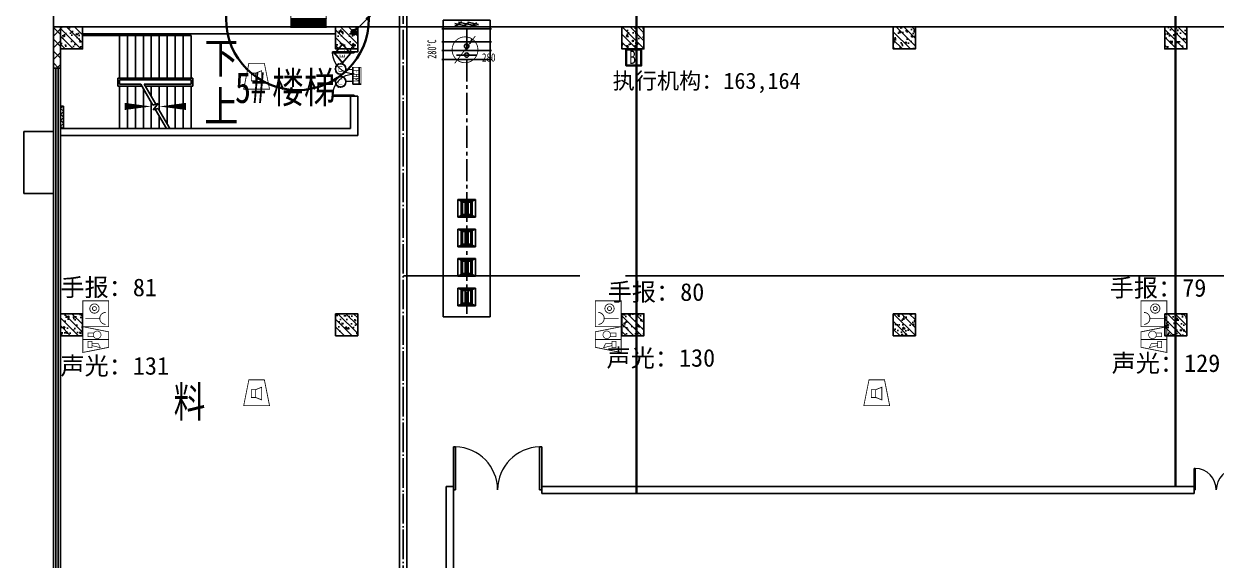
# Model space of a CAD drawing. Header units: millimetres. Extents: x -633009578 to 5705885, y -633235091 to 2571734.
# Drawn here: x 3533480 to 3573886, y 2109855 to 2128035 of the extents above; entities that cross this region are included whole.
import ezdxf
from ezdxf.enums import TextEntityAlignment as Align

# ---------------------------------------------------------------- set-up
doc = ezdxf.new("R2010")
doc.units = ezdxf.units.MM
doc.header["$LTSCALE"] = 1000
doc.header["$MEASUREMENT"] = 0
doc.linetypes.add('CENTER2', pattern=[1.125, 0.75, -0.125, 0.125, -0.125])
doc.linetypes.add('DOTE', pattern=[2.4200000000000004, 2, -0.2, 0.02, -0.2])
doc.layers.get('0').update_dxf_attribs({"color": 9})
for name, color, linetype in [('000000000000电气', 7, 'Continuous'), ('A-COLUM(柱)', 255, 'Continuous'), ('A-DOOR(门）', 4, 'Continuous'), ('A-F-AREA(计算)', 5, 'Continuous'), ('A-FLOR(看线)', 8, 'Continuous'), ('A-HATH(填充)', 8, 'Continuous'), ('A-STAR(楼梯)', 51, 'Continuous'), ('A-TEXT(房间)', 243, 'Continuous'), ('A-WALL(墙)', 255, 'Continuous'), ('A-WINDOW（窗）', 4, 'Continuous'), ('DIM_SYMB', 3, 'Continuous'), ('DUCT-排烟中心线', 5, 'CENTER2'), ('DUCT-排烟法兰', 4, 'Continuous'), ('DUCT-排烟管', 2, 'Continuous'), ('DUCT-排烟管端线', 4, 'Continuous'), ('DUCT-排烟阀门', 7, 'Continuous'), ('DUCT-排风风口', 7, 'Continuous'), ('HVAC-water Dim-SF', 241, 'Continuous'), ('PUB_TEXT', 7, 'Continuous'), ('TEL_TEXT', 7, 'Continuous'), ('WALL', 9, 'Continuous'), ('电-弱电平面-箭头', 3, 'Continuous'), ('电-强电平面-线缆', 3, 'Continuous'), ('电-桥架', 4, 'Continuous'), ('设备-安防', 3, 'Continuous'), ('设备-消防', 3, 'Continuous'), ('设备-箱柜', 3, 'Continuous')]:
    doc.layers.add(name, color=color, linetype=linetype)
doc.styles.add('_TCH', font='simhei.ttf', dxfattribs={"width": 0.75, "bigfont": 'hztxt.shx'})
doc.styles.add('_TCH_DIM', font='simhei.ttf', dxfattribs={"width": 0.8, "bigfont": 'hztxt.shx'})
doc.styles.add('_TEL_DIM', font='simhei.ttf', dxfattribs={"height": 3.5, "bigfont": 'HZTXT'})
doc.styles.add('_THVAC_DIM', font='simhei.ttf', dxfattribs={"width": 0.8, "height": 3.5, "bigfont": 'HZTXT'})
doc.styles.add('IDQSTYLE', font='simhei.ttf', dxfattribs={"width": 0.707, "bigfont": 'hztxt.shx'})
doc.styles.add('SF', font='simhei.ttf', dxfattribs={"width": 0.75, "bigfont": '@@@hztxt.shx'})
doc.styles.get("Standard").update_dxf_attribs({"font": 'simhei.ttf', "bigfont": 'hztxt.shx'})
doc.styles.add('宋', font='simhei.ttf', dxfattribs={"width": 0.8})
doc.styles.add('宋体', font='simhei.ttf')

# ---------------------------------------------------------------- blocks, each defined once
blk = doc.blocks.new('HC001213')
at = {"color": 0, "linetype": 'Continuous', "const_width": 0.2}
blk.add_lwpolyline([(-1.875, 3.125), (1.875, 3.125), (3.125, -3.125), (-3.125, -3.125)], close=True, dxfattribs=at)
for points in [[(-1.293653517016746, 0.7382802506738564), (-0.243653517016746, 0.7382802506738564), (-0.243653517016746, -1.136719749326144), (-1.293653517016746, -1.136719749326144), (-1.293653517016746, 0.7382802506738564)], [(-0.243653517016746, 0.7382802506738564), (1.231346482983254, 1.338280250673856), (1.231346482983254, -1.736719749326144), (-0.243653517016746, -1.136719749326144)]]:
    blk.add_lwpolyline(points, dxfattribs=at)
at = {"color": 0, "style": 'IDQSTYLE', "width": 0.7}
blk.add_attdef('PSFHATT', (5.125, -3.125), '', height=2.5, dxfattribs=at)
blk = doc.blocks.new('A$C18BE6784')
at = {"color": 3}
for p, q in [((9.966180517105386, 207.7662279362848), (523.9618938427884, 207.7662279362848)), ((9.966180517105386, 10.07556907826802), (523.9618938427884, 10.07556907826802)), ((523.9618938427884, 10.07556907826802), (523.9618938427884, 267.0734257409931))]:
    blk.add_line(p, q, dxfattribs=at)
at = {"color": 3, "const_width": 19.76906588580314}
blk.add_lwpolyline([(9.966180517105386, 267.0734257409931), (9.966180517105386, 10.07556907826802), (523.9618938427884, 10.07556907826802), (523.9618938427884, 267.0734257409931), (9.966180517105386, 267.0734257409931), (9.966180517105386, 10.07556907826802)], dxfattribs=at)
at = {"layer": 'TEL_TEXT', "style": '宋'}
blk.add_text('FHM', height=174.3631611127561, dxfattribs=at).set_placement((76.73028432228602, 37.78400701103965))
blk = doc.blocks.new('$equip_U$00000071(蒋轩)')
at = {"const_width": 0.040000000000008}
blk.add_lwpolyline([(-0.5, 0, -1), (0.5, 0, -1), (-0.5, 0, -1.4631756610552)], format="xyb", dxfattribs=at)
at = {"linetype": 'Continuous', "const_width": 0.041666666666675}
for points in [[(-0.25, -0.1666666666715173), (-0.25, 0.1666666666715173)], [(0.25, -0.1666666666715173), (0.25, 0.1666666666715173)], [(-0.25, -0.1666666666715173), (0.25, -0.1666666666715173)]]:
    blk.add_lwpolyline(points, dxfattribs=at)
blk.add_circle((0, 0), 0.5000000000001146)
blk.add_point((0, -0.5))
at = {"color": 7, "style": '_TEL_DIM', "flags": 1}
for tag in ['REMARK', 'A']:
    blk.add_attdef(tag, text='', height=1.666666666667e-05, dxfattribs=at).set_placement((0, 0), align=Align.MIDDLE_CENTER)
blk = doc.blocks.new('$equip_U$00000073(LR-JS03)')
at = {"xscale": 1.008, "yscale": 1.008, "zscale": 1.008}
blk.add_blockref('$equip_U$00000071(蒋轩)', (0, 0), dxfattribs=at)
at = {"color": 7, "style": '_TEL_DIM', "flags": 1}
for tag in ['REMARK', 'A']:
    blk.add_attdef(tag, text='', height=2e-05, dxfattribs=at).set_placement((0, 0), align=Align.MIDDLE_CENTER)
blk = doc.blocks.new('$equip_U$00000082(LR-JS03)')
blk.add_blockref('$equip_U$00000073(LR-JS03)', (0, 0))
at = {"color": 7, "style": '_TEL_DIM', "flags": 1}
for tag in ['REMARK', 'A']:
    blk.add_attdef(tag, text='', height=2e-05, dxfattribs=at).set_placement((0, 0), align=Align.MIDDLE_CENTER)
blk = doc.blocks.new('$equip_U$00000090(LR-JS03)')
for p in [(-0.5040000000153668, 0), (0, 0.5040000000008149), (0.5039999999571592, 0), (0, -0.5040000000008149)]:
    blk.add_point(p)
blk.add_blockref('$equip_U$00000082(LR-JS03)', (0, 0))
at = {"color": 7, "style": '_TEL_DIM', "flags": 1}
for tag in ['REMARK', 'A']:
    blk.add_attdef(tag, text='', height=2e-05, dxfattribs=at).set_placement((0, 0), align=Align.MIDDLE_CENTER)
blk = doc.blocks.new('$equip_U$00000099(LR-JS03)')
at = {"linetype": 'Continuous', "ltscale": 0.7, "xscale": 0.6, "yscale": 0.6, "zscale": 0.6}
blk.add_blockref('$equip_U$00000090(LR-JS03)', (0, 0), dxfattribs=at)
at = {"color": 7, "linetype": 'Continuous', "style": '_TEL_DIM', "flags": 1}
for tag in ['REMARK', 'A']:
    blk.add_attdef(tag, text='', height=2e-05, dxfattribs=at).set_placement((0, 0), align=Align.MIDDLE_CENTER)
blk = doc.blocks.new('$equip_U$00000101(LR-JS03)')
at = {"linetype": 'Continuous', "ltscale": 0.7}
for p in [(-0.3023999999277294, 0), (-0.2900179410353303, 0.1034561744891107), (-0.2358388293068856, 0.1892770628328435), (-0.1658388294745237, 0.2592770627816208), (-0.1194070677738637, 0.277826766425278), (0, 0.302399999985937), (0.1048157138284296, 0.2836537081166171), (0.2132320802193135, 0.2144244387745857), (0.2832320802845061, 0.1444244387676008), (0.30240000016056, 0), (-0.2917371464427561, -0.1356171146035194), (-0.2217371466103941, -0.2056171146105044), (-0.1517371465452015, -0.2756171146174893), (0, -0.3024000000441447), (0.1854639847297221, -0.2388490536250174), (0.2639371012337506, -0.1475905369734392)]:
    blk.add_point(p, dxfattribs=at)
blk.add_blockref('$equip_U$00000099(LR-JS03)', (0, 0), dxfattribs=at)
at = {"color": 7, "linetype": 'Continuous', "style": '_TEL_DIM', "flags": 1}
for tag in ['REMARK', 'A']:
    blk.add_attdef(tag, text='', height=2e-05, dxfattribs=at).set_placement((0, 0), align=Align.MIDDLE_CENTER)
blk = doc.blocks.new('$equip_U$00000102(LR-JS03)')
for p in [(-0.3931199999933597, 0), (0, 0.3931199999997261), (0.3931200000224635, 0), (0, -0.3931200000006356)]:
    blk.add_point(p)
at = {"xscale": 1.3, "yscale": 1.3, "zscale": 1.3}
blk.add_blockref('$equip_U$00000101(LR-JS03)', (0, 0), dxfattribs=at)
at = {"color": 7, "style": '_TEL_DIM', "flags": 1}
for tag in ['REMARK', 'A']:
    blk.add_attdef(tag, text='', height=2e-05, dxfattribs=at).set_placement((0, 0), align=Align.MIDDLE_CENTER)
blk = doc.blocks.new('FHHHM')
at = {"layer": '设备-消防', "const_width": 35.58431859444}
for points in [[(-400.2762537132949, -420.9812156084226), (-400.2762537132949, -229.5319353532395)], [(-75.17435393342748, -420.9812156084226), (-75.17435393342748, -229.5319353532395)]]:
    blk.add_lwpolyline(points, dxfattribs=at)
at = {"layer": '设备-消防'}
for name, p, xscale, yscale, zscale in [('A$C18BE6784', (-471.5657044585096, -240.3660831669113), 0.9, 0.9, 0.9), ('$equip_U$00000102(LR-JS03)', (-414.3943202504888, -564.8034442435601), 367.6065970498603, 367.6065970498603, 367.6065970498603)]:
    blk.add_blockref(name, p, dxfattribs=dict(at, xscale=xscale, yscale=yscale, zscale=zscale))
at = {"layer": '设备-消防', "xscale": -367.6065970498603, "yscale": 367.606597049965, "zscale": 367.6065970500075, "rotation": 359.9999999999998}
blk.add_blockref('$equip_U$00000102(LR-JS03)', (-61.05628739541862, -564.8034442435601), dxfattribs=at)
blk = doc.blocks.new('HC001212')
at = {"color": 0, "linetype": 'Continuous', "const_width": 0.2}
blk.add_lwpolyline([(-1.875, 3.125), (1.875, 3.125), (3.125, -3.125), (-3.125, -3.125)], close=True, dxfattribs=at)
at = {"color": 0, "linetype": 'Continuous'}
for points, const_width in [([(0, 3.125), (0, -3.125)], 0.2), ([(-1.459485991813081, -0.8805239327332393), (-1.95948599181308, 1.119476067266761), (-0.9594859918130805, 0.619476067266761), (-0.9594859918130805, -0.8805239327332393)], 0.16), ([(-1.959485991813081, -1.880523932733239), (-1.95948599181308, -0.8805239327332393), (-0.4594859918130805, -0.8805239327332393), (-0.4594859918130805, -1.880523932733239), (-1.959485991813081, -1.880523932733239)], 0.16), ([(0.7290485194275803, -0.380523932733239), (0.7290485194281489, -1.880523932733239), (1.569048519428149, -1.880523932733239), (1.569048519430491, -0.380523932733239)], 0.16)]:
    blk.add_lwpolyline(points, dxfattribs=dict(at, const_width=const_width))
at = {"color": 0, "linetype": 'Continuous', "const_width": 0.16}
blk.add_lwpolyline([(1.799048519428144, -0.2905239327332435, 0.1989123673796631), (2.068287334970649, 0.3594760672667566, 0.1989123673796631), (1.799048519428145, 1.009476067266757, 0.1989123673796404), (1.149048519428189, 1.278714882809276, 0.1989123673796654), (0.4990485194281443, 1.009476067266757, 0.198912367379653), (0.2298097038856248, 0.3594760672667572, 0.1989123673796529), (0.4990485194281444, -0.2905239327332433, 0.1989123673796571), (1.14904851942816, -0.5597627482757622, 0.1989123673796488)], format="xyb", close=True, dxfattribs=at)
at = {"color": 0, "style": 'IDQSTYLE', "width": 0.7}
blk.add_attdef('PSFHATT', (5.125, -3.125), '', height=2.5, dxfattribs=at)
blk = doc.blocks.new('HC001208')
at = {"color": 0, "linetype": 'Continuous', "const_width": 0.2}
blk.add_lwpolyline([(-3.125, 3.125), (3.125, 3.125), (3.125, -3.125), (-3.125, -3.125)], close=True, dxfattribs=at)
blk.add_lwpolyline([(-2.560875308812533, 2.421549273106315, 0.198912367379651), (-2.13910907372117, 1.40331550819771, 0.1989123673796632), (-1.120875308812534, 0.9815492731063138, 0.1989123673796561), (-0.1026415439039181, 1.403315508197666, 0.1989123673796525), (0.3191246911874668, 2.421549273106313)], format="xyb", dxfattribs=at)
at = {"color": 0, "linetype": 'Continuous', "const_width": 0.128}
blk.add_lwpolyline([(-1.120875308812544, 0.9815492731063138), (-1.120875308812535, -2.518826738720627)], dxfattribs=at)
at = {"color": 0, "linetype": 'Continuous', "const_width": 0.2}
for points in [[(2.383210274305692, -0.3093507400644881, 0.9999999999999997), (0.1432102743056918, -0.3093507400644877, 0.9999999999999999)], [(0.7832102743056915, -0.3093507400644884, 0.9999999999999994), (1.743210274305692, -0.3093507400644881, 0.9999999999999994)]]:
    blk.add_lwpolyline(points, format="xyb", close=True, dxfattribs=at)
at = {"color": 0, "style": 'IDQSTYLE', "width": 0.7}
blk.add_attdef('PSFHATT', (5.125, -3.125), '', height=2.5, dxfattribs=at)
blk = doc.blocks.new('HC001303')
at = {"color": 0, "linetype": 'Continuous'}
blk.add_line((1.147673841419251, 1.538953517481514), (1.735401947549264, 2.599742189978989), dxfattribs=at)
at = {"color": 0, "linetype": 'Continuous', "const_width": 0.2}
blk.add_lwpolyline([(2.673745217742495e-14, -3.125, 0.1989123673796571), (2.209708691207992, -2.209708691207937, 0.1989123673796571), (3.125000000000028, -4.323120637516818e-16, 0.1989123673796568), (2.209708691207993, 2.209708691207993, 0.1989123673796569), (2.841876514387939e-14, 3.125, 0.1989123673796569), (-2.209708691207936, 2.209708691207994, 0.1989123673796568), (-3.124999999999972, 2.10353517373855e-15, 0.1989123673796572), (-2.209708691207937, -2.209708691207936, 0.1989123673796571)], format="xyb", close=True, dxfattribs=at)
blk.add_lwpolyline([(-2.500110713345594, -3.281016827298258), (2.47847216535268, 3.297393019579605)], dxfattribs=at)
at = {"color": 0, "style": 'IDQSTYLE', "width": 0.7}
for tag, p in [('280', (4.109408226946883, -2.854615367737885)), ('PSFHATT', (5.125000010000028, -3.281016827298258))]:
    blk.add_attdef(tag, p, '', height=2, dxfattribs=at)
blk = doc.blocks.new('*X130')
at = {"color": 0, "linetype": 'Continuous'}
for p, q in [((192.587376364835, 446.7215535232801), (193.8713933576327, 448.0055705160779)), ((192.6509968705344, 446.3609099602676), (194.2320369206452, 447.9419500103785)), ((192.6864539319484, 447.2448951591055), (193.3480517218074, 447.9064929489645)), ((192.7889704286661, 446.0746194496875), (194.5183274312254, 447.8039764522467)), ((192.9823694457329, 445.8437543980423), (194.7491924828706, 447.61057743518)), ((193.2275231399996, 445.664644023597), (194.9283028573159, 447.3654237409133)), ((193.5311577474, 445.5440145622856), (195.0489323186273, 447.0617891335129)), ((193.9202347052458, 445.5088274514194), (195.0841194294935, 446.6727121756671)), ((194.6075199946775, 445.7718486721392), (194.8210982087737, 445.9854268862354))]:
    blk.add_line(p, q, dxfattribs=at)
blk = doc.blocks.new('HC001441')
at = {"color": 0, "linetype": 'Continuous'}
blk.add_line((0, -0.05776119327242668), (3.105492900474815, 3.117216328523909), dxfattribs=at)
blk.add_lwpolyline([(3.105492900474815, 3.117216328523909, 0.8, 0, 0), (5.057392361378561, 5.003787405167827, 0, 0, 0)], format="xyseb", dxfattribs=at)
blk.add_circle((0, 0), 0.625, dxfattribs=at)
at = {"color": 0, "linetype": 'Continuous', "xscale": 0.5, "yscale": 0.5, "zscale": 0.5}
blk.add_blockref('*X130', (-96.91845018383279, -223.3780232566237), dxfattribs=at)
at = {"color": 0, "style": 'IDQSTYLE', "width": 0.7}
blk.add_attdef('PSFHATT', (7.057392361378561, -0.62500001), '', height=2.5, dxfattribs=at)
blk = doc.blocks.new('*X27')
at = {"color": 0}
for p, q in [((99.8306862801869, 192.7445173280992), (101.9907448318158, 194.9045758797282)), ((99.8306862801869, 193.1687813968112), (101.5664807631039, 194.9045758797282)), ((99.8306862801869, 193.5930454655231), (101.142216694392, 194.9045758797282)), ((99.8306862801869, 194.017309534235), (100.71795262568, 194.9045758797282)), ((99.8306862801869, 194.441573602947), (100.2936885569681, 194.9045758797282)), ((99.8306862801869, 194.8658376716589), (99.86942448825616, 194.9045758797282)), ((99.91500890052772, 192.4045758797282), (102.4150089005277, 194.9045758797282)), ((100.3392729692396, 192.4045758797282), (102.8392729692397, 194.9045758797282)), ((100.7635370379516, 192.4045758797282), (103.2635370379516, 194.9045758797282)), ((101.1878011066635, 192.4045758797282), (103.6878011066635, 194.9045758797282)), ((101.6120651753754, 192.4045758797282), (104.1120651753754, 194.9045758797282)), ((102.0363292440874, 192.4045758797282), (104.5363292440874, 194.9045758797282)), ((102.4605933127993, 192.4045758797282), (104.9605933127993, 194.9045758797282)), ((102.8848573815112, 192.4045758797282), (105.3848573815112, 194.9045758797282)), ((103.3091214502232, 192.4045758797282), (105.8091214502232, 194.9045758797282)), ((103.7333855189351, 192.4045758797282), (106.2333855189351, 194.9045758797282)), ((104.157649587647, 192.4045758797282), (106.657649587647, 194.9045758797282)), ((104.5819136563589, 192.4045758797282), (107.0819136563589, 194.9045758797282)), ((105.0061777250709, 192.4045758797282), (107.5061777250709, 194.9045758797282)), ((105.4304417937828, 192.4045758797282), (107.9304417937828, 194.9045758797282)), ((105.8547058624947, 192.4045758797282), (108.3547058624947, 194.9045758797282)), ((106.2789699312067, 192.4045758797282), (108.7789699312067, 194.9045758797282)), ((106.7032339999186, 192.4045758797282), (109.2032339999186, 194.9045758797282)), ((107.1274980686305, 192.4045758797282), (109.6274980686305, 194.9045758797282)), ((107.5517621373425, 192.4045758797282), (109.8306862801869, 194.6835000225726)), ((107.9760262060544, 192.4045758797282), (109.8306862801869, 194.2592359538607)), ((108.4002902747663, 192.4045758797282), (109.8306862801869, 193.8349718851487)), ((108.8245543434782, 192.4045758797282), (109.8306862801869, 193.4107078164368)), ((109.2488184121902, 192.4045758797282), (109.8306862801869, 192.9864437477249)), ((109.6730824809021, 192.4045758797282), (109.8306862801869, 192.562179679013))]:
    blk.add_line(p, q, dxfattribs=at)
blk = doc.blocks.new('HC000427')
at = {"color": 0, "linetype": 'Continuous', "const_width": 0.3}
blk.add_lwpolyline([(5, 2.5), (-5, 2.5), (-5, -2.5), (5, -2.5)], close=True, dxfattribs=at)
blk.add_lwpolyline([(5, 0), (-5, 0)], dxfattribs=at)
at = {"color": 0, "linetype": 'Continuous'}
blk.add_blockref('*X27', (-104.8306862801869, -194.9045758797282), dxfattribs=at)
at = {"color": 0, "style": 'IDQSTYLE', "width": 0.7}
blk.add_attdef('PSFHATT', (7, -2.5), '', height=2.5, dxfattribs=at)
blk = doc.blocks.new('$equip$00002474')
for p, q in [((-0.519992380955955, 1.000000338535756e-05), (7.619048119522631e-06, 0.4400100000020757)), ((7.619048119522631e-06, -0.4399899999989429), (-0.519992380955955, 1.000000338535756e-05)), ((7.619048119522631e-06, 0.4400100000020757), (0.5200076190521941, 1.000000338535756e-05)), ((0.5200076190521941, 1.000000338535756e-05), (7.619048119522631e-06, -0.4399899999989429))]:
    blk.add_line(p, q)
at = {"const_width": 0.04}
blk.add_lwpolyline([(7.619048119522631e-06, 0.4400100000020757), (-0.519992380955955, 1.000000338535756e-05), (7.619048119522631e-06, -0.4399899999989429), (0.5200076190521941, 1.000000338535756e-05), (7.619048119522631e-06, 0.4400100000020757), (-0.519992380955955, 1.000000338535756e-05)], dxfattribs=at)
for p in [(-0.519992380955955, 1.000000338535756e-05), (7.619048119522631e-06, 0.4400100000020757), (0.5200076190521941, 1.000000338535756e-05), (7.619048119522631e-06, -0.4399899999989429)]:
    blk.add_point(p)
at = {"color": 7, "style": '_TEL_DIM'}
blk.add_attdef('$TEXT$', text='', height=0.3, dxfattribs=at).set_placement((0.02805548798642121, 0.01213281898526475), align=Align.MIDDLE_CENTER)
at = {"color": 7, "style": '_TEL_DIM', "flags": 1}
blk.add_attdef('A', text='', height=2e-05, dxfattribs=at).set_placement((0, 0), align=Align.MIDDLE_CENTER)
blk = doc.blocks.new('$DorLib2D$00000002')
for p, q in [((-0.5, -5.684341886080802e-17), (-0.5000000000000007, 0.4875)), ((-0.4750000000000007, 0.4875), (-0.5000000000000007, 0.4875)), ((-0.475, -2.842170943040401e-17), (-0.4750000000000007, 0.4875)), ((0.475, -2.842170943040401e-17), (0.4750000000000007, 0.4875)), ((0.4750000000000007, 0.4875), (0.5000000000000007, 0.4875)), ((0.5, -5.684341886080802e-17), (0.5000000000000007, 0.4875)), ((-0.5, -5.684341886080802e-17), (-0.475, -2.842170943040401e-17)), ((0.5, -5.684341886080802e-17), (0.475, -2.842170943040401e-17))]:
    blk.add_line(p, q)
at = {"lineweight": 13}
for centre, start, end in [((-0.4875, -4.263256414560601e-17), 0, 88.53071641864632), ((0.4875, -4.263256414560601e-17), 91.4692835813537, 180)]:
    blk.add_arc(centre, 0.4875, start, end, dxfattribs=at)
blk = doc.blocks.new('$TCHSYS$WIN2D')
for p, q in [((-0.5, 0.5), (0.5, 0.5)), ((-0.5, 0.5), (-0.4999999999999999, -0.5)), ((0.5, 0.1666666666666666), (-0.5, 0.1666666666666666)), ((0.5, -0.1666666666666667), (-0.5, -0.1666666666666667)), ((-0.4999999999999999, -0.5), (0.5, -0.5))]:
    blk.add_line(p, q)
blk = doc.blocks.new('_FZH')
h = blk.add_hatch()
h.set_pattern_fill('钢筋混凝土', color=256, scale=0.1, style=0)
h.set_pattern_definition([(45, (0, 0), (-0.1767766952966369, 0.1767766952966369), []), (50, (0, 0), (0.7172601826007535, -0.06275213498259512), [0.07500000000000001, -0.8250000000000001]), (355, (0, 0), (-0.138751333613, 0.7521921337000119), [0.06, -0.66]), (100.4514, (0.05977168000000001, -0.00522934), (0.5785093817140216, 0.6894395420609536), [0.06374019, -0.701142112]), (46.1842, (0, 0.2), (1.067241048625645, -0.1655190143290181), [0.1125, -1.2375]), (96.6356, (0.088936745, 0.186206693), (0.9346627055487033, 0.9741178709004418), [0.095610288, -1.051713]), (351.1842, (0, 0.2), (0.9346619451336272, 0.9741186009253247), [0.09000000000000001, -0.9900000000000001]), (21, (0.1, 0.15), (0.5969070521184617, -0.4026188906653388), [0.07500000000000001, -0.8250000000000001]), (326, (0.1, 0.15), (0.2433153319215824, 0.7251500450468529), [0.06, -0.66]), (71.4514, (0.149742233, 0.116448394), (0.84022262858149, 0.3225304967099524), [0.06374019, -0.701142112]), (37.50000000000001, (0, 0), (0.01215985531729062, 0.3328938538313115), [0, -0.652, 0, -0.67, 0, -0.6625000000000001]), (7.499999999999999, (0, 0), (0.2630695374421486, 0.3944117118823603), [0, -0.382, 0, -0.637, 0, -0.2525]), (-32.5, (-0.223, 0), (0.533822436172409, -0.02255487173437976), [0, -0.25, 0, -0.78, 0, -1.035]), (-42.5, (-0.323, 0), (0.5831861693423862, 0.1001049823323177), [0, -0.325, 0, -0.518, 0, -0.735])])
h.paths.add_polyline_path([(-0.5, -0.5), (0.5, -0.5), (0.5, 0.5), (-0.5, 0.5)])
blk.add_lwpolyline([(-0.5, -0.5), (0.5, -0.5), (0.5, 0.5), (-0.5, 0.5)], close=True)
blk = doc.blocks.new('00000589Body')
at = {"color": 0, "linetype": 'ByBlock', "lineweight": -2}
for p, q in [((249.9999999999964, 500.0000000000055), (-250.0000000000036, 500.0000000000055)), ((-250.0000000000036, -500), (-250.0000000000036, 500)), ((250.0000000000036, -500), (250.0000000000036, 500)), ((-250.0000000000036, -499.9999999999945), (249.9999999999964, -499.9999999999945))]:
    blk.add_line(p, q, dxfattribs=at)
at = {"color": 0, "linetype": 'ByBlock'}
for p, q in [((-125.0000000000036, -173.9633416367597), (119.7753494205135, 250.0000000000055)), ((-125.0000000000036, 26.03665836324762), (4.30529558258786, 250.0000000000055)), ((124.9999999999964, -92.87673115790858), (-125.0000000000036, 51.4608361394985)), ((145.3125115418043, 68.99498276093982), (-104.6874884581957, 213.3325500583469)), ((-53.42973133637497, -249.9999999999945), (124.9999999999964, 59.04936025546158)), ((95.98212255716135, -246.0481397604472), (-154.0178774428387, -101.7105724630401)), ((62.04032250155069, -249.9999999999945), (124.9999999999964, -140.9506397445384))]:
    blk.add_line(p, q, dxfattribs=at)
blk = doc.blocks.new('$风口$00000108')
for p, q in [((-250, 135), (-190, 75)), ((-250, -135), (-250, 135)), ((200, 25), (-190, 25)), ((250, 135), (200, 75)), ((250, 135), (250, -135)), ((-250, -135), (-190, -75)), ((250, -135), (-250, -135)), ((200, -25), (-190, -25)), ((200, -75), (250, -135))]:
    blk.add_line(p, q)
at = {"linetype": 'Continuous'}
blk.add_line((250, 135), (-250, 135), dxfattribs=at)
at = {"lineweight": 40}
for p, q in [((-190, 75), (200, 75)), ((-190, -75), (-190, 75)), ((200, 75), (200, -75)), ((-190, -75), (200, -75))]:
    blk.add_line(p, q, dxfattribs=at)
blk = doc.blocks.new('00000578Cent')
at = {"color": 0, "linetype": 'ByBlock', "lineweight": -2}
blk.add_circle((0, 0), 125, dxfattribs=at)
blk = doc.blocks.new('00000578Body')
at = {"color": 0, "linetype": 'ByBlock', "lineweight": -2}
for p, q in [((249.9999999999964, 500.0000000000036), (-250, 500.0000000000036)), ((-249.9999999999964, -499.9999999999964), (-250, 500.0000000000036)), ((249.9999999999891, -499.9999999999964), (250.0000000000036, 500.0000000000036)), ((-250, -499.9999999999964), (249.9999999999964, -499.9999999999964))]:
    blk.add_line(p, q, dxfattribs=at)
at = {"lineweight": -2}
blk.add_line((0, -218.7499999999982), (0, 218.7499999999982), dxfattribs=at)
blk = doc.blocks.new('00000594Cent')
at = {"lineweight": -2}
blk.add_line((-218.75, 1.4210854715202e-14), (218.75, 1.4210854715202e-14), dxfattribs=at)
at = {"color": 0, "linetype": 'ByBlock', "lineweight": -2}
blk.add_circle((0, 1.4210854715202e-14), 125, dxfattribs=at)
blk = doc.blocks.new('00000594Body')
at = {"color": 0, "linetype": 'ByBlock', "lineweight": -2}
for p, q in [((-250, -500), (-249.9999999999964, 500)), ((250, 500), (-250, 500)), ((250, -500), (250.0000000000036, 500)), ((-250, -500), (250, -500))]:
    blk.add_line(p, q, dxfattribs=at)

msp = doc.modelspace()

# ---------------------------------------------------------------- hatches: boundary and pattern name
at = {"layer": 'A-HATH(填充)'}
h = msp.add_hatch(dxfattribs=at)
h.set_pattern_fill('多孔材料', color=256, scale=100, style=0)
h.set_pattern_definition([(45, (1102421.475196055, 677964.29318137), (-200.0002033111466, 200.0002033111467), []), (135, (1102421.475196055, 677964.29318137), (-200.0002033111467, -200.0002033111466), [])])
h.paths.add_polyline_path([(3534479.99403178, 2127934.629172626), (3534479.99403178, 2126534.629172784), (3534719.994031779, 2126534.629172784), (3534719.99403178, 2127934.629172626)])
h = msp.add_hatch(dxfattribs=at)
h.set_pattern_fill('多孔材料', color=256, scale=50, style=0)
h.set_pattern_definition([(45, (1102321.475196055, 677964.29318137), (-100.0001016555733, 100.0001016555733), []), (135, (1102321.475196055, 677964.29318137), (-100.0001016555733, -100.0001016555733), [])])
h.paths.add_polyline_path([(3534819.994032023, 2124484.629172558), (3534819.994031994, 2125244.629169932), (3534719.994031994, 2125244.629169928), (3534719.994032023, 2124484.629172554)])

# ---------------------------------------------------------------- linework, layer by layer
at = {"layer": '000000000000电气', "color": 2, "lineweight": 35}
for p, q in [((3572511.455458177, 2164779.847350821), (3572511.455458184, 2112354.629172627)), ((3554239.994031985, 2162597.026243659), (3554239.994031985, 2112114.629172626))]:
    msp.add_line(p, q, dxfattribs=at)
at = {"layer": '000000000000电气', "color": 1, "lineweight": 35}
msp.add_lwpolyline([(3553894.263269494, 2127161.503791977), (3554402.485469705, 2127161.503791977), (3554402.485469705, 2126621.845167011), (3553894.263269494, 2126621.845167011)], close=True, dxfattribs=at)
at = {"layer": '000000000000电气', "color": 2, "lineweight": 35}
msp.add_circle((3542753.305064988, 2128211.101575558), 2421.900434169453, dxfattribs=at)
at = {"layer": 'A-F-AREA(计算)'}
msp.add_lwpolyline([(3534479.994031782, 2196074.629172625), (3668759.994031782, 2196074.629172625), (3668759.994031782, 2059994.629172625), (3534479.994031782, 2059994.629172625)], close=True, dxfattribs=at)
at = {"layer": 'A-FLOR(看线)'}
for points in [[(3601519.994031763, 2127934.629173214), (3535469.99403178, 2127934.629173214)], [(3534479.994031789, 2124384.629171163), (3533479.994031789, 2124384.629171163), (3533479.994031789, 2122284.629171317), (3534479.994031782, 2122284.629171317)]]:
    msp.add_lwpolyline(points, dxfattribs=at)
at = {"layer": 'A-STAR(楼梯)'}
for p, q in [((3536719.994031828, 2127634.629172543), (3535469.994031342, 2127634.629172581)), ((3536719.994031828, 2127634.629172543), (3539149.994031828, 2127634.629172543)), ((3536719.994031828, 2127634.629172543), (3536719.994031993, 2126194.629172677)), ((3536719.994032157, 2126194.629172677), (3536719.994031828, 2127634.629172543)), ((3536989.994031828, 2127634.629172543), (3536989.994031667, 2126194.629172677)), ((3537259.994031828, 2127634.629172543), (3537259.994031667, 2126194.629172677)), ((3537529.994031828, 2127634.629172543), (3537529.994031993, 2126194.629172677)), ((3537799.994031828, 2127634.629172543), (3537799.994031667, 2126194.629172677)), ((3538069.994031828, 2127634.629172543), (3538069.994031667, 2126194.629172677)), ((3538339.994031828, 2127634.629172543), (3538339.994031993, 2126194.629172677)), ((3538609.994031828, 2127634.629172543), (3538609.994031667, 2126194.629172677)), ((3538879.994031828, 2127634.629172543), (3538879.994031667, 2126194.629172677)), ((3539149.994031828, 2127634.629172543), (3539149.994031993, 2126194.629172677)), ((3534719.994031776, 2127184.629172906), (3534719.994031828, 2124484.629172543)), ((3536659.994032086, 2125924.629172601), (3536659.994032086, 2126194.629172601)), ((3536659.994032086, 2126194.629172601), (3539209.994032086, 2126194.629172601)), ((3539209.994032086, 2126194.629172601), (3539209.994032086, 2125924.629172601)), ((3537478.887319238, 2125924.629172677), (3536659.994032086, 2125924.629172601)), ((3536719.994031828, 2126134.629172543), (3539149.994031828, 2126134.629172543)), ((3536719.99402976, 2125984.629172404), (3536719.99402976, 2126134.629172601)), ((3536719.99402976, 2126134.629172601), (3539149.994032086, 2126134.629172601)), ((3536719.99403193, 2125984.629172438), (3536719.994031961, 2126134.629172351)), ((3537444.246303197, 2125984.629172521), (3536719.994031828, 2125984.629172543)), ((3537444.246303245, 2125984.629172438), (3536719.99402976, 2125984.629172404)), ((3536719.994031828, 2124484.629172543), (3536719.994031993, 2125924.629172677)), ((3536719.994031828, 2124484.629172543), (3536719.994031931, 2125924.629172677)), ((3536989.994031828, 2124484.629172543), (3536989.994031993, 2125924.629172677)), ((3537259.994031828, 2124484.629172543), (3537259.994031667, 2125924.629172677)), ((3537850.053459116, 2125281.750559994), (3537444.246303199, 2125984.629172521)), ((3537529.994031828, 2124484.629172543), (3537529.994031927, 2125836.10974964)), ((3539149.994031828, 2125984.629172543), (3537559.716357111, 2125984.629172521)), ((3537950.053459179, 2125308.545479254), (3537559.716356782, 2125984.629172521)), ((3539149.994032086, 2125984.629172404), (3537559.716357158, 2125984.629172438)), ((3539209.994032086, 2125924.629172601), (3537594.35737318, 2125924.629172677)), ((3537799.994032211, 2125568.456031423), (3537799.994031993, 2125924.629172677)), ((3538069.99403177, 2125100.80231391), (3538069.994031667, 2125924.629172677)), ((3538339.994031714, 2124633.148595944), (3538339.994031993, 2125924.629172677)), ((3538609.994031828, 2124484.629172543), (3538609.994031993, 2125924.629172677)), ((3538879.994031828, 2124484.629172543), (3538879.994031667, 2125924.629172677)), ((3539149.994032086, 2126134.629172601), (3539149.994032086, 2125984.629172404)), ((3539149.994031828, 2125984.629172543), (3539149.994031828, 2126134.629172543)), ((3539149.994031828, 2124484.629172543), (3539149.994031993, 2125924.629172677)), ((3537799.994031828, 2124484.629172543), (3537799.994032188, 2125368.456030876)), ((3538030.453447288, 2125330.088588003), (3537850.053459116, 2125281.750559994)), ((3537857.561212921, 2125124.043646564), (3538030.453447288, 2125330.088588003)), ((3538029.912765568, 2125170.225103145), (3537857.561212921, 2125124.043646564)), ((3538310.271706616, 2124484.629172521), (3537929.912765468, 2125143.430183875)), ((3538425.741760653, 2124484.629172521), (3538029.912765568, 2125170.225103145)), ((3538069.994031828, 2124484.629172543), (3538069.994031793, 2124900.802313438)), ((3534719.994031828, 2124484.629172543), (3536719.994031828, 2124484.629172543)), ((3538310.271706667, 2124484.629172521), (3536719.994031828, 2124484.629172543)), ((3539149.994031828, 2124484.629172543), (3538425.741760804, 2124484.629172521))]:
    msp.add_line(p, q, dxfattribs=at)
at = {"layer": 'A-WALL(墙)'}
for p, q in [((3535469.99403178, 2127934.629172532), (3544044.994031342, 2127934.629172578)), ((3535469.99403178, 2127694.629172532), (3544044.994031342, 2127694.629172575)), ((3544554.994031885, 2127184.629172255), (3544554.994031777, 2127084.629173293)), ((3544554.994031777, 2127084.629173293), (3544794.994031849, 2127084.629173293)), ((3544794.994031849, 2127084.629173293), (3544794.994031799, 2127184.629172255)), ((3544794.994031849, 2125584.629172784), (3544554.994031777, 2125584.629172784)), ((3544554.994031777, 2125584.629172784), (3544554.994031861, 2124484.629172552)), ((3544794.994031863, 2124244.629172553), (3544794.994031849, 2125584.629172784)), ((3534719.994032023, 2124484.629172554), (3534719.994031994, 2125244.629169928)), ((3534719.994031994, 2125244.629169928), (3534819.994031994, 2125244.629169932)), ((3534819.994032023, 2124484.629172558), (3534819.994031994, 2125244.629169932)), ((3534719.994032023, 2124484.629172554), (3534819.994032023, 2124484.629172558)), ((3534719.994031779, 2124484.629172558), (3544554.994031861, 2124484.629172552)), ((3534719.994031779, 2124484.629172558), (3534719.994031779, 2124244.629172558)), ((3534719.994031779, 2124244.629172558), (3544794.994031863, 2124244.629172553)), ((3548034.994031504, 2112354.629172624), (3547794.994031504, 2112354.629172619)), ((3547794.994031504, 2112354.629172619), (3547794.994031504, 2098554.629172712)), ((3548034.994031504, 2112114.629172621), (3548034.994031504, 2112354.629172624)), ((3548034.994031504, 2112114.629172621), (3548034.994031505, 2098554.629172586)), ((3573139.994032013, 2112354.629172627), (3551034.994031504, 2112354.629172624)), ((3551034.994031504, 2112354.629172624), (3551034.994031504, 2112114.629172626)), ((3551034.994031504, 2112114.629172626), (3573139.994032013, 2112114.629172626)), ((3573139.994032013, 2112114.629172626), (3573139.994032013, 2112354.629172627))]:
    msp.add_line(p, q, dxfattribs=at)
at = {"layer": 'DIM_SYMB'}
for points in [[(3539284.994031828, 2126884.629172543, 0, 0, 0), (3535719.994031828, 2126884.629172543, 0, 0, 0), (3535719.994031828, 2125234.629172543, 0, 0, 0), (3537799.994031828, 2125234.629172543, 0, 240.0000000000001, 0), (3536899.994031828, 2125234.629172543, 0, 0, 0)], [(3539284.994031828, 2125234.629172543, 0, 0, 0), (3538069.994031828, 2125234.629172543, 0, 240.0000000000001, 0), (3538969.994031828, 2125234.629172543, 0, 0, 0)]]:
    msp.add_lwpolyline(points, format="xyseb", dxfattribs=at)
at = {"layer": 'DUCT-排烟中心线', "color": 8}
for p, q in [((3548486.653914632, 2127860.957800265), (3548486.653914632, 2127426.505102376)), ((3548486.653914632, 2126825.905102376), (3548486.653914632, 2118099.199465266))]:
    msp.add_line(p, q, dxfattribs=at)
at = {"layer": 'DUCT-排烟法兰', "color": 8}
for p, q in [((3549326.653914632, 2127861.057800265), (3547646.653914632, 2127861.057800265)), ((3549326.653914632, 2127426.405102376), (3547646.653914632, 2127426.405102376)), ((3549326.653914632, 2127126.205102376), (3547646.653914632, 2127126.205102376)), ((3549326.653914632, 2126826.005102376), (3547646.653914632, 2126826.005102376))]:
    msp.add_line(p, q, dxfattribs=at)
at = {"layer": 'DUCT-排烟管', "color": 8}
for p, q in [((3547686.653914632, 2127861.157800265), (3547686.653914632, 2128161.157800265)), ((3547686.653914632, 2127860.957800265), (3547686.653914632, 2127426.505102376)), ((3549286.653914632, 2128161.157800265), (3549286.653914632, 2127861.157800265)), ((3549286.653914632, 2127426.505102376), (3549286.653914632, 2127860.957800265)), ((3547686.653914632, 2127126.305102375), (3547686.653914632, 2127426.305102375)), ((3549286.653914632, 2127426.305102375), (3549286.653914632, 2127126.305102375)), ((3547686.653914632, 2126826.105102376), (3547686.653914632, 2127126.105102376)), ((3549286.653914632, 2127126.105102376), (3549286.653914632, 2126826.105102376)), ((3547686.653914632, 2126825.905102376), (3547686.653914632, 2118099.199465266)), ((3549286.653914632, 2118099.199465266), (3549286.653914632, 2126825.905102376)), ((3547686.653914632, 2118099.199465266), (3549286.653914632, 2118099.199465266))]:
    msp.add_line(p, q, dxfattribs=at)
at = {"layer": 'DUCT-排烟管端线', "color": 8}
for p, q in [((3549286.653914632, 2127861.157800265), (3547686.653914632, 2127861.157800265)), ((3549286.653914632, 2127860.957800265), (3547686.653914632, 2127860.957800265)), ((3547686.653914632, 2127426.505102376), (3549286.653914632, 2127426.505102376)), ((3549286.653914632, 2127426.305102375), (3547686.653914632, 2127426.305102375)), ((3549286.653914632, 2127126.305102375), (3547686.653914632, 2127126.305102375)), ((3549286.653914632, 2127126.105102376), (3547686.653914632, 2127126.105102376)), ((3549286.653914632, 2126826.105102376), (3547686.653914632, 2126826.105102376)), ((3549286.653914632, 2126825.905102376), (3547686.653914632, 2126825.905102376))]:
    msp.add_line(p, q, dxfattribs=at)
at = {"layer": 'WALL'}
for p, q in [((3534479.99403178, 2127934.629172626), (3534479.99403178, 2126534.629172784)), ((3534719.99403178, 2127934.629172626), (3534479.99403178, 2127934.629172626)), ((3534719.994031779, 2126534.629172784), (3534719.99403178, 2127934.629172626)), ((3534479.99403178, 2126534.629172784), (3534719.994031779, 2126534.629172784))]:
    msp.add_line(p, q, dxfattribs=at)
at = {"layer": '电-强电平面-线缆', "color": 1, "linetype": 'Continuous', "const_width": 60}
for points in [[(3546337.509969984, 2119495.626405775), (3552324.273566367, 2119495.626405775)], [(3553865.079323221, 2119495.626405775), (3663157.394115238, 2119495.626405775)]]:
    msp.add_lwpolyline(points, dxfattribs=at)
at = {"layer": '电-桥架', "color": 5, "linetype": 'DOTE', "ltscale": 0.5}
msp.add_line((3546337.509870211, 2063908.338486342), (3546337.510001975, 2137318.81542093), dxfattribs=at)
at = {"layer": '电-桥架', "ltscale": 0.5}
msp.add_lwpolyline([(3546462.510001975, 2137318.815420706), (3546462.509870211, 2063908.338486118), (3546212.509870211, 2063908.338486566), (3546212.510001975, 2137318.815421154)], close=True, dxfattribs=at)

# ---------------------------------------------------------------- block references
at = {"layer": '000000000000电气', "color": 3, "xscale": 1.2285, "yscale": 1.2285, "zscale": 1.2285, "rotation": 270}
msp.add_blockref('FHHHM', (3544909.457267938, 2125994.765823804), dxfattribs=at)
at = {"layer": 'A-COLUM(柱)', "xscale": 750, "yscale": 750, "zscale": 750, "rotation": 270}
for p in [(3535094.99403178, 2127559.629172626), (3544419.99403178, 2127559.629172626), (3554119.99403178, 2127559.629172626), (3563319.99403178, 2127559.629172626), (3572519.99403178, 2127559.629172626), (3535094.99403178, 2117834.629172626), (3544419.99403178, 2117834.629172626), (3554119.99403178, 2117834.629172626), (3563319.99403178, 2117834.629172626), (3572519.99403178, 2117834.629172626)]:
    msp.add_blockref('_FZH', p, dxfattribs=at)
at = {"layer": 'A-DOOR(门）', "extrusion": (0, 0, -1), "xscale": 1500, "yscale": 1500, "zscale": 1500, "rotation": 270}
msp.add_blockref('$DorLib2D$00000002', (-3544674.994031836, 2126334.629173239), dxfattribs=at)
at = {"layer": 'A-DOOR(门）'}
for p, xscale, yscale, zscale in [((3549534.994031504, 2112234.629172626), 3000, 3000, 3000), ((3573889.994031942, 2112234.629172626), 1500, 1500, 1500)]:
    msp.add_blockref('$DorLib2D$00000002', p, dxfattribs=dict(at, xscale=xscale, yscale=yscale, zscale=zscale))
at = {"layer": 'A-WINDOW（窗）', "xscale": 52000, "yscale": 240, "zscale": 52000, "rotation": 270}
msp.add_blockref('$TCHSYS$WIN2D', (3534599.99403178, 2100534.629172577), dxfattribs=at)
at = {"layer": 'DUCT-排烟阀门', "color": 8, "xscale": 0.6, "rotation": 270}
for name, p, yscale in [('00000589Body', (3548486.653914632, 2128011.157800265, 3000), 1.6), ('00000594Body', (3548486.653914632, 2127276.305102375, 3000), 1.6), ('00000594Cent', (3548486.653914632, 2127276.305102375, 3000), 0.6), ('00000578Body', (3548486.653914632, 2126976.105102376, 3000), 1.6), ('00000578Cent', (3548486.653914632, 2126976.105102376, 3000), 0.6)]:
    msp.add_blockref(name, p, dxfattribs=dict(at, yscale=yscale))
at = {"layer": 'DUCT-排风风口', "color": 8, "xscale": 1.2, "yscale": 2.222222222222222, "rotation": 90}
for p in [(3548486.653914632, 2121776.115266181, 2600), (3548486.653914632, 2120776.115266181, 2600), (3548486.653914632, 2119776.115266181, 2600), (3548486.653914632, 2118776.115266181, 2600)]:
    msp.add_blockref('$风口$00000108', p, dxfattribs=at)
at = {"layer": '电-弱电平面-箭头', "color": 4, "xscale": 140, "yscale": 140, "zscale": 140}
msp.add_blockref('HC001441', (3544655.943419158, 2127747.700904131), dxfattribs=at)
at = {"layer": '设备-安防'}
ref = msp.add_blockref('$equip$00002474', (3544281.348550047, 2127025.033946968), dxfattribs=dict(at, xscale=-607.5, yscale=607.5, zscale=607.5, rotation=89.99999999999994))
ref.add_attrib('$TEXT$', 'EL', dxfattribs={"layer": '0', "color": 7, "height": 182.25, "rotation": 90, "style": '_TEL_DIM'}).set_placement((3544273.977862562, 2127007.990238166), align=Align.MIDDLE_CENTER)
at = {"layer": '设备-消防'}
ref = msp.add_blockref('HC001303', (3548431.064676993, 2127155.212974764, 3000), dxfattribs=dict(at, xscale=140, yscale=140, zscale=140))
ref.add_attrib('280', '280', (3549006.381828765, 2126755.566823281, 3000), dxfattribs={"layer": '0', "color": 0, "height": 280, "width": 0.8})
at = {"layer": '设备-消防', "xscale": 140, "yscale": 140, "zscale": 140}
for p in [(3541368.494031751, 2126259.191643321), (3541368.494031751, 2115530.129200103), (3562383.994031751, 2115530.129200103)]:
    msp.add_blockref('HC001213', p, dxfattribs=at)
at = {"layer": '设备-消防', "yscale": 140, "zscale": 140}
for name, p, xscale, rotation in [('HC001208', (3535915.516937628, 2118206.853125494), -140, 270), ('HC001208', (3553283.895743428, 2118206.853125494), 140, 90), ('HC001208', (3571778.395743428, 2118206.853125494), 140, 90), ('HC001212', (3535915.516937628, 2117331.853125494), -140, 270), ('HC001212', (3553283.895743428, 2117331.853125494), 140, 90), ('HC001212', (3571778.395743428, 2117331.853125494), 140, 90)]:
    msp.add_blockref(name, p, dxfattribs=dict(at, xscale=xscale, rotation=rotation))
at = {"layer": '设备-箱柜', "xscale": -120, "yscale": 120, "zscale": 120}
msp.add_blockref('HC000427', (3543125.27572662, 2128211.101575558), dxfattribs=at)

# ---------------------------------------------------------------- texts
at = {"layer": '000000000000电气', "color": 20, "lineweight": 35, "true_color": 0xff5500, "style": '宋体'}
msp.add_text('执行机构：163,164', height=550, dxfattribs=at).set_placement((3553434.375020457, 2125830.167400748))
at = {"layer": '000000000000电气', "color": 2, "lineweight": 35, "style": '宋体'}
for s, p in [('手报：81', (3534719.99403178, 2118801.694909297)), ('手报：80', (3553268.181747935, 2118644.353125494)), ('手报：79', (3570280.999796329, 2118786.540942808))]:
    msp.add_text(s, height=600, dxfattribs=at).set_placement(p)
at = {"layer": '000000000000电气', "color": 5, "lineweight": 35, "style": '宋体'}
for s, p in [('声光：130', (3553226.5559207, 2116412.536055406)), ('声光：129', (3570345.093799046, 2116234.68111641)), ('声光：131', (3534719.99403178, 2116142.123954253))]:
    msp.add_text(s, height=600, dxfattribs=at).set_placement(p)
at = {"layer": 'A-TEXT(房间)', "style": '_TCH', "width": 0.75}
for s, p in [('楼梯', (3541897.899951731, 2125351.0766172, 1714.166666666667)), ('5#', (3540637.899951731, 2125351.0766172, 1714.166666666667)), ('料', (3538556.363140235, 2114692.361589075))]:
    msp.add_text(s, height=1050, dxfattribs=at).set_placement(p)
at = {"layer": 'DUCT-排烟阀门', "color": 8, "style": '_THVAC_DIM', "width": 0.5647058823529412}
msp.add_text('280%%dC', height=297.5, rotation=90, dxfattribs=at).set_placement((3547454.271826569, 2126852.683763856, 3000))
at = {"layer": 'HVAC-water Dim-SF', "color": 1, "linetype": 'Continuous', "style": 'SF', "width": 0.75}
msp.add_text('B', height=450, dxfattribs=at).set_placement((3553992.2745422, 2126676.353680381, 5600))
at = {"layer": 'PUB_TEXT', "style": '_TCH_DIM', "width": 0.8}
for s, p in [('下', (3539599.994031828, 2126359.629172543)), ('上', (3539599.994031828, 2124709.629172543))]:
    msp.add_text(s, height=1050, dxfattribs=at).set_placement(p)

doc.saveas('drawing.dxf')
